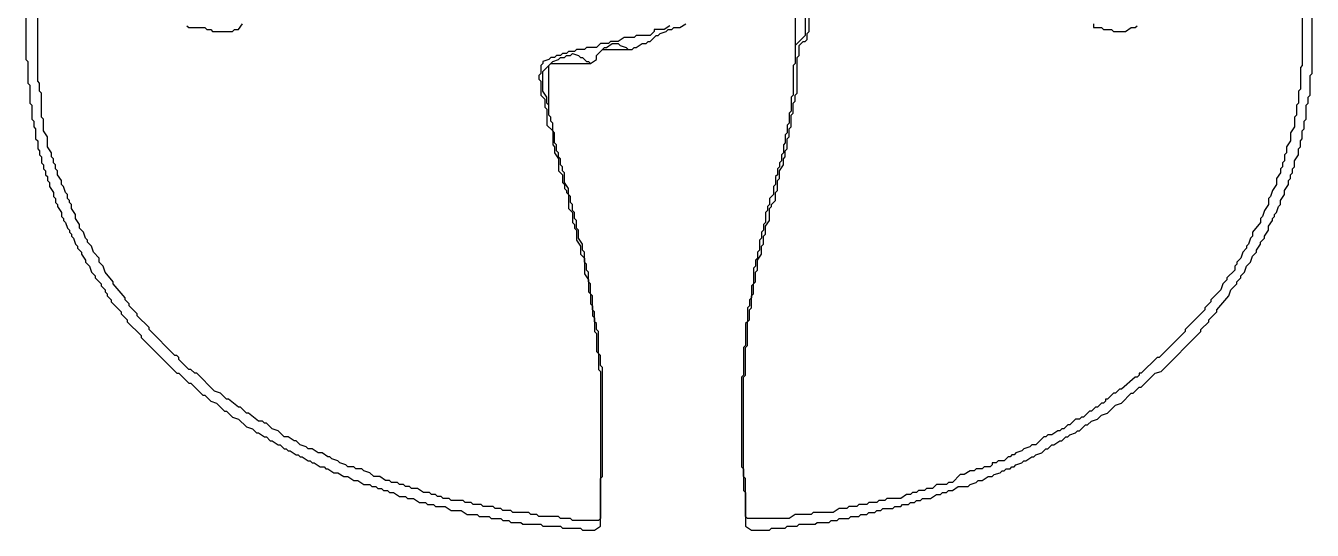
# Model space of a CAD drawing. Extents: x 10 to 581, y 10 to 1145.
# Drawn here: x 10 to 581, y 10 to 234 of the extents above; entities that cross this region are included whole.
import ezdxf

# ---------------------------------------------------------------- set-up
doc = ezdxf.new("R2010")
doc.units = 0
doc.layers.add('BODY_OUTLINE', color=7, linetype='Continuous')
doc.layers.add('UNKNOWN', color=7, linetype='Continuous')

msp = doc.modelspace()

# ---------------------------------------------------------------- linework, layer by layer
at = {"layer": 'BODY_OUTLINE'}
for points in [[(296.04, 234.24), (293.4, 232.48), (288.98, 232.48), (288.98, 231.6), (287.22, 229.83), (281.04, 229.83), (280.15, 228.95), (275.74, 228.95), (273.09, 227.18), (269.56, 227.18), (268.68, 226.3), (265.14, 226.3), (263.38, 224.53), (258.96, 224.53), (258.08, 223.65), (254.55, 223.65), (253.67, 222.77), (251.02, 222.77), (250.14, 221.88), (248.37, 221.88), (247.49, 221), (245.72, 221), (244.84, 220.12), (243.07, 220.12), (242.19, 219.24), (239.54, 218.35), (239.54, 217.47), (238.66, 216.59), (238.66, 213.06), (237.78, 212.17), (237.78, 210.41), (238.66, 209.52), (238.66, 203.34), (240.42, 201.58), (240.42, 198.05), (241.31, 197.16), (241.31, 190.1), (243.96, 187.45), (243.96, 181.27), (244.84, 180.39), (244.84, 177.74), (246.6, 175.09), (246.6, 169.8), (248.37, 168.03), (248.37, 164.5), (249.25, 163.62), (249.25, 161.85), (250.14, 160.97), (250.14, 160.08), (251.02, 159.2), (251.02, 153.02), (252.78, 151.26), (252.78, 146.84), (253.67, 145.96), (253.67, 144.19), (254.55, 143.31), (254.55, 138.9), (256.32, 136.25), (256.32, 132.72), (258.08, 130.95), (258.08, 123.89), (259.85, 121.24), (259.85, 115.94), (260.73, 115.06), (260.73, 110.65), (261.61, 109.76), (261.61, 105.35), (262.5, 104.47), (262.5, 98.29), (263.38, 97.4), (263.38, 89.46), (264.26, 88.57), (264.26, 81.51), (265.14, 80.63), (265.14, 15.3), (264.26, 14.41), (252.78, 14.41), (251.9, 15.3), (247.49, 15.3), (246.6, 16.18), (237.78, 16.18), (236.89, 17.06), (234.24, 17.06), (233.36, 17.95), (226.3, 17.95), (225.42, 18.83), (221.88, 18.83), (221, 19.71), (218.35, 19.71), (217.47, 20.59), (213.06, 20.59), (212.17, 21.48), (208.64, 21.48), (207.76, 22.36), (205.11, 22.36), (204.23, 23.24), (198.93, 23.24), (198.05, 24.13), (195.4, 24.13), (194.52, 25.01), (192.75, 25.01), (191.87, 25.89), (190.1, 25.89), (189.22, 26.77), (186.57, 26.77), (183.92, 28.54), (181.27, 28.54), (180.39, 29.42), (178.62, 29.42), (177.74, 30.31), (175.98, 30.31), (175.09, 31.19), (172.44, 31.19), (171.56, 32.07), (169.8, 32.07), (167.15, 33.84), (164.5, 33.84), (162.73, 35.6), (160.08, 36.49), (159.2, 37.37), (156.55, 37.37), (155.67, 38.25), (153.02, 38.25), (152.14, 39.13), (149.49, 40.02), (148.61, 40.9), (145.96, 41.78), (145.08, 42.67), (144.19, 42.67), (141.54, 44.43), (139.78, 44.43), (137.13, 46.2), (135.37, 46.2), (134.48, 47.08), (131.83, 47.96), (130.07, 49.73), (129.19, 49.73), (126.54, 51.49), (124.77, 51.49), (122.12, 54.14), (119.47, 55.03), (116.83, 57.67), (115.94, 57.67), (115.06, 58.56), (113.29, 58.56), (108.88, 62.09), (108, 62.09), (105.35, 64.74), (104.47, 64.74), (100.05, 68.27), (99.17, 68.27), (96.52, 70.92), (93.87, 71.8), (85.93, 79.75), (85.04, 79.75), (83.28, 81.51), (82.39, 81.51), (77.98, 85.93), (77.98, 86.81), (77.1, 87.69), (76.21, 87.69), (64.74, 99.17), (64.74, 100.05), (59.44, 105.35), (59.44, 106.23), (55.91, 109.76), (55.91, 110.65), (54.14, 112.41), (54.14, 113.29), (48.85, 119.47), (48.85, 120.36), (45.31, 124.77), (44.43, 127.42), (42.67, 129.19), (42.67, 130.95), (40.02, 133.6), (39.13, 136.25), (37.37, 138.01), (37.37, 138.9), (36.49, 139.78), (35.6, 142.43), (33.84, 144.19), (33.84, 145.96), (32.07, 148.61), (32.07, 150.37), (30.31, 153.02), (30.31, 154.79), (29.42, 155.67), (29.42, 156.55), (28.54, 157.44), (28.54, 159.2), (27.66, 160.08), (26.77, 162.73), (25.89, 163.62), (25.89, 165.38), (24.13, 168.03), (24.13, 169.8), (23.24, 170.68), (23.24, 172.44), (22.36, 173.33), (22.36, 175.09), (21.48, 175.98), (21.48, 177.74), (19.71, 180.39), (19.71, 184.8), (17.95, 187.45), (17.95, 192.75), (17.06, 193.63), (17.06, 204.23), (16.18, 205.11), (16.18, 208.64), (15.3, 209.52), (15.3, 245.72)], [(576.79, 245.72), (576.79, 216.59), (575.91, 215.7), (575.91, 205.99), (575.03, 205.11), (575.03, 199.81), (574.14, 198.93), (574.14, 194.52), (573.26, 193.63), (573.26, 189.22), (571.49, 186.57), (571.49, 183.04), (569.73, 180.39), (569.73, 177.74), (568.85, 176.86), (568.85, 174.21), (567.96, 173.33), (567.96, 171.56), (567.08, 170.68), (567.08, 168.91), (565.31, 166.26), (565.31, 163.62), (563.55, 160.97), (562.67, 158.32), (561.78, 157.44), (561.78, 154.79), (560.02, 152.14), (559.13, 149.49), (558.25, 148.61), (558.25, 146.84), (554.72, 142.43), (554.72, 140.66), (553.84, 139.78), (552.95, 137.13), (552.07, 136.25), (552.07, 135.37), (550.31, 133.6), (549.42, 130.95), (547.66, 129.19), (547.66, 128.3), (546.77, 127.42), (546.77, 125.65), (543.24, 122.12), (543.24, 121.24), (541.48, 119.47), (540.59, 116.83), (536.18, 112.41), (536.18, 111.53), (533.53, 108.88), (533.53, 108), (524.7, 99.17), (524.7, 98.29), (513.23, 86.81), (512.34, 86.81), (505.28, 79.75), (504.4, 79.75), (504.4, 78.86), (503.51, 77.98), (502.63, 77.98), (496.45, 72.68), (495.57, 72.68), (493.8, 70.92), (492.92, 70.92), (490.27, 68.27), (489.39, 68.27), (489.39, 67.39), (488.51, 66.5), (487.62, 66.5), (485.86, 64.74), (484.97, 64.74), (483.21, 62.97), (482.33, 62.97), (479.68, 60.32), (478.79, 60.32), (477.91, 59.44), (476.15, 59.44), (473.5, 56.79), (472.61, 56.79), (470.85, 55.03), (469.97, 55.03), (469.08, 54.14), (468.2, 54.14), (465.55, 52.38), (463.79, 52.38), (462.9, 51.49), (462.02, 51.49), (458.49, 47.96), (456.72, 47.96), (455.84, 47.08), (453.19, 46.2), (452.31, 45.31), (449.66, 44.43), (448.78, 43.55), (447.89, 43.55), (447.01, 42.67), (446.13, 42.67), (444.36, 40.9), (441.71, 40.9), (440.83, 40.02), (439.07, 40.02), (439.07, 39.13), (438.18, 38.25), (435.53, 38.25), (434.65, 37.37), (432, 37.37), (431.12, 36.49), (429.35, 36.49), (426.71, 34.72), (424.94, 34.72), (421.41, 31.19), (419.64, 31.19), (418.76, 30.31), (414.35, 30.31), (412.58, 28.54), (409.93, 28.54), (409.05, 27.66), (406.4, 27.66), (405.52, 26.77), (403.75, 26.77), (402.87, 25.89), (401.1, 25.89), (398.46, 24.13), (392.28, 24.13), (391.39, 23.24), (388.74, 23.24), (387.86, 22.36), (384.33, 22.36), (383.45, 21.48), (379.92, 21.48), (379.03, 20.59), (375.5, 20.59), (374.62, 19.71), (371.09, 19.71), (368.44, 17.95), (359.61, 17.95), (358.73, 17.06), (351.66, 17.06), (349.02, 15.3), (330.48, 15.3), (329.59, 16.18), (329.59, 32.95), (328.71, 33.84), (328.71, 77.98), (329.59, 78.86), (329.59, 91.22), (330.48, 92.11), (330.48, 102.7), (331.36, 103.58), (331.36, 108), (332.24, 108.88), (332.24, 114.18), (333.12, 115.06), (333.12, 119.47), (334.01, 120.36), (334.01, 124.77), (334.89, 125.65), (334.89, 130.07), (336.66, 132.72), (336.66, 136.25), (337.54, 137.13), (337.54, 140.66), (338.42, 141.54), (338.42, 145.08), (340.19, 147.72), (340.19, 153.02), (341.07, 153.9), (341.07, 154.79), (342.84, 156.55), (342.84, 160.08), (343.72, 160.97), (343.72, 165.38), (344.6, 166.26), (344.6, 169.8), (346.37, 172.44), (346.37, 175.09), (347.25, 175.98), (347.25, 178.62), (348.13, 179.51), (348.13, 183.92), (349.02, 184.8), (349.02, 188.34), (349.9, 189.22), (349.9, 194.52), (350.78, 195.4), (350.78, 199.81), (351.66, 200.7), (351.66, 203.34), (352.55, 204.23), (352.55, 220.12), (353.43, 221), (353.43, 225.42), (355.2, 227.18), (356.08, 227.18), (356.96, 228.06), (356.96, 230.71), (357.84, 231.6), (357.84, 239.54)], [(10, 243.07), (10, 219.24), (10.88, 218.35), (10.88, 208.64), (11.77, 207.76), (11.77, 199.81), (12.65, 198.93), (12.65, 192.75), (13.53, 191.87), (13.53, 189.22), (14.41, 188.34), (14.41, 183.92), (15.3, 183.04), (15.3, 179.51), (16.18, 178.62), (16.18, 176.86), (17.06, 175.98), (17.06, 173.33), (17.95, 172.44), (17.95, 170.68), (18.83, 169.8), (18.83, 168.03), (19.71, 167.15), (19.71, 165.38), (20.59, 164.5), (20.59, 162.73), (22.36, 160.08), (22.36, 158.32), (23.24, 157.44), (23.24, 155.67), (24.13, 154.79), (24.13, 153.9), (25.89, 151.26), (25.89, 149.49), (26.77, 148.61), (26.77, 147.72), (27.66, 146.84), (28.54, 144.19), (29.42, 143.31), (29.42, 142.43), (30.31, 141.54), (30.31, 140.66), (31.19, 139.78), (32.07, 137.13), (32.95, 136.25), (32.95, 135.37), (34.72, 133.6), (34.72, 132.72), (36.49, 130.07), (36.49, 129.19), (38.25, 127.42), (39.13, 124.77), (40.9, 123.01), (40.9, 122.12), (43.55, 119.47), (43.55, 118.59), (45.31, 116.83), (45.31, 115.94), (46.2, 115.06), (46.2, 114.18), (47.96, 112.41), (47.96, 111.53), (52.38, 107.11), (52.38, 106.23), (55.03, 103.58), (55.03, 102.7), (61.21, 96.52), (61.21, 95.64), (77.1, 79.75), (77.98, 79.75), (82.39, 75.33), (83.28, 75.33), (88.57, 70.03), (89.46, 70.03), (92.11, 67.39), (94.75, 66.5), (98.29, 62.97), (99.17, 62.97), (101.82, 60.32), (104.47, 59.44), (108, 55.91), (110.65, 55.03), (112.41, 53.26), (113.29, 53.26), (115.94, 51.49), (116.83, 51.49), (118.59, 49.73), (119.47, 49.73), (122.12, 47.96), (123.01, 47.96), (124.77, 46.2), (125.65, 46.2), (126.54, 45.31), (127.42, 45.31), (130.07, 43.55), (130.95, 43.55), (131.83, 42.67), (132.72, 42.67), (135.37, 40.9), (136.25, 40.9), (137.13, 40.02), (138.01, 40.02), (140.66, 38.25), (142.43, 38.25), (143.31, 37.37), (144.19, 37.37), (146.84, 35.6), (148.61, 35.6), (151.26, 33.84), (153.02, 33.84), (155.67, 32.07), (157.44, 32.07), (160.08, 30.31), (162.73, 30.31), (163.62, 29.42), (165.38, 29.42), (166.26, 28.54), (168.03, 28.54), (168.91, 27.66), (170.68, 27.66), (171.56, 26.77), (173.33, 26.77), (175.98, 25.01), (178.62, 25.01), (179.51, 24.13), (182.16, 24.13), (184.8, 22.36), (187.45, 22.36), (188.34, 21.48), (190.98, 21.48), (191.87, 20.59), (196.28, 20.59), (198.93, 18.83), (203.34, 18.83), (205.99, 17.06), (210.41, 17.06), (211.29, 16.18), (215.7, 16.18), (216.59, 15.3), (221, 15.3), (221.88, 14.41), (224.53, 14.41), (225.42, 13.53), (229.83, 13.53), (230.71, 12.65), (238.66, 12.65), (239.54, 11.77), (247.49, 11.77), (248.37, 10.88), (256.32, 10.88), (257.2, 10), (262.5, 10), (265.14, 11.77), (265.14, 32.95), (266.03, 33.84), (266.03, 82.39), (265.14, 83.28), (265.14, 87.69), (264.26, 88.57), (264.26, 98.29), (263.38, 99.17), (263.38, 101.82), (262.5, 102.7), (262.5, 107.11), (261.61, 108), (261.61, 114.18), (260.73, 115.06), (260.73, 119.47), (259.85, 120.36), (259.85, 124.77), (258.96, 125.65), (258.96, 128.3), (258.08, 129.19), (258.08, 133.6), (257.2, 134.48), (257.2, 137.13), (255.43, 139.78), (255.43, 143.31), (254.55, 144.19), (254.55, 147.72), (253.67, 148.61), (253.67, 151.26), (252.78, 152.14), (252.78, 154.79), (251.9, 155.67), (251.9, 158.32), (251.02, 159.2), (251.02, 161.85), (249.25, 164.5), (249.25, 168.91), (248.37, 169.8), (248.37, 171.56), (247.49, 172.44), (247.49, 175.09), (246.6, 175.98), (246.6, 177.74), (245.72, 178.62), (245.72, 181.27), (244.84, 182.16), (244.84, 186.57), (243.96, 187.45), (243.96, 190.98), (243.07, 191.87), (243.07, 193.63), (242.19, 194.52), (242.19, 198.93), (241.31, 199.81), (241.31, 202.46), (239.54, 205.11), (239.54, 213.94), (243.96, 218.35), (246.6, 219.24), (247.49, 220.12), (249.25, 220.12), (250.14, 221), (251.9, 221), (252.78, 221.88), (255.43, 221), (256.32, 220.12), (257.2, 220.12), (258.96, 218.35), (259.85, 218.35), (260.73, 217.47), (263.38, 219.24), (263.38, 221), (266.91, 224.53), (267.79, 224.53), (270.44, 226.3), (273.09, 226.3), (273.97, 225.42), (276.62, 224.53), (277.5, 223.65), (279.27, 223.65), (280.15, 224.53), (281.04, 224.53), (283.68, 226.3), (285.45, 226.3), (286.33, 227.18), (287.22, 227.18), (289.86, 229.83), (290.75, 229.83), (291.63, 230.71), (294.28, 231.6), (295.16, 232.48), (296.93, 232.48), (297.81, 233.36), (300.46, 233.36), (303.11, 235.13)], [(10, 243.07), (10, 219.24), (10.88, 218.35), (10.88, 208.64), (11.77, 207.76), (11.77, 199.81), (12.65, 198.93), (12.65, 192.75), (13.53, 191.87), (13.53, 189.22), (14.41, 188.34), (14.41, 183.92), (15.3, 183.04), (15.3, 179.51), (16.18, 178.62), (16.18, 176.86), (17.06, 175.98), (17.06, 173.33), (17.95, 172.44), (17.95, 170.68), (18.83, 169.8), (18.83, 168.03), (19.71, 167.15), (19.71, 165.38), (20.59, 164.5), (20.59, 162.73), (22.36, 160.08), (22.36, 158.32), (23.24, 157.44), (23.24, 155.67), (24.13, 154.79), (24.13, 153.9), (25.89, 151.26), (25.89, 149.49), (26.77, 148.61), (26.77, 147.72), (27.66, 146.84), (28.54, 144.19), (29.42, 143.31), (29.42, 142.43), (30.31, 141.54), (30.31, 140.66), (31.19, 139.78), (32.07, 137.13), (32.95, 136.25), (32.95, 135.37), (34.72, 133.6), (34.72, 132.72), (36.49, 130.07), (36.49, 129.19), (38.25, 127.42), (39.13, 124.77), (40.9, 123.01), (40.9, 122.12), (43.55, 119.47), (43.55, 118.59), (45.31, 116.83), (45.31, 115.94), (46.2, 115.06), (46.2, 114.18), (47.96, 112.41), (47.96, 111.53), (52.38, 107.11), (52.38, 106.23), (55.03, 103.58), (55.03, 102.7), (61.21, 96.52), (61.21, 95.64), (77.1, 79.75), (77.98, 79.75), (82.39, 75.33), (83.28, 75.33), (88.57, 70.03), (89.46, 70.03), (92.11, 67.39), (94.75, 66.5), (98.29, 62.97), (99.17, 62.97), (101.82, 60.32), (104.47, 59.44), (108, 55.91), (110.65, 55.03), (112.41, 53.26), (113.29, 53.26), (115.94, 51.49), (116.83, 51.49), (118.59, 49.73), (119.47, 49.73), (122.12, 47.96), (123.01, 47.96), (124.77, 46.2), (125.65, 46.2), (126.54, 45.31), (127.42, 45.31), (130.07, 43.55), (130.95, 43.55), (131.83, 42.67), (132.72, 42.67), (135.37, 40.9), (136.25, 40.9), (137.13, 40.02), (138.01, 40.02), (140.66, 38.25), (142.43, 38.25), (143.31, 37.37), (144.19, 37.37), (146.84, 35.6), (148.61, 35.6), (151.26, 33.84), (153.02, 33.84), (155.67, 32.07), (157.44, 32.07), (160.08, 30.31), (162.73, 30.31), (163.62, 29.42), (165.38, 29.42), (166.26, 28.54), (168.03, 28.54), (168.91, 27.66), (170.68, 27.66), (171.56, 26.77), (173.33, 26.77), (175.98, 25.01), (178.62, 25.01), (179.51, 24.13), (182.16, 24.13), (184.8, 22.36), (187.45, 22.36), (188.34, 21.48), (190.98, 21.48), (191.87, 20.59), (196.28, 20.59), (198.93, 18.83), (203.34, 18.83), (205.99, 17.06), (210.41, 17.06), (211.29, 16.18), (215.7, 16.18), (216.59, 15.3), (221, 15.3), (221.88, 14.41), (224.53, 14.41), (225.42, 13.53), (229.83, 13.53), (230.71, 12.65), (238.66, 12.65), (239.54, 11.77), (247.49, 11.77), (248.37, 10.88), (256.32, 10.88), (257.2, 10), (262.5, 10), (265.14, 11.77), (265.14, 32.95), (266.03, 33.84), (266.03, 82.39), (265.14, 83.28), (265.14, 87.69), (264.26, 88.57), (264.26, 98.29), (263.38, 99.17), (263.38, 101.82), (262.5, 102.7), (262.5, 107.11), (261.61, 108), (261.61, 114.18), (260.73, 115.06), (260.73, 119.47), (259.85, 120.36), (259.85, 124.77), (258.96, 125.65), (258.96, 128.3), (258.08, 129.19), (258.08, 133.6), (257.2, 134.48), (257.2, 137.13), (255.43, 139.78), (255.43, 143.31), (254.55, 144.19), (254.55, 147.72), (253.67, 148.61), (253.67, 151.26), (252.78, 152.14), (252.78, 154.79), (251.9, 155.67), (251.9, 158.32), (251.02, 159.2), (251.02, 161.85), (249.25, 164.5), (249.25, 168.91), (248.37, 169.8), (248.37, 171.56), (247.49, 172.44), (247.49, 175.09), (246.6, 175.98), (246.6, 177.74), (245.72, 178.62), (245.72, 181.27), (244.84, 182.16), (244.84, 186.57), (243.96, 187.45), (243.96, 190.98), (243.07, 191.87), (243.07, 193.63), (242.19, 194.52), (242.19, 216.59), (243.07, 217.47), (260.73, 217.47), (263.38, 219.24), (263.38, 221), (266.03, 223.65), (279.27, 223.65), (280.15, 224.53), (281.04, 224.53), (283.68, 226.3), (285.45, 226.3), (286.33, 227.18), (287.22, 227.18), (289.86, 229.83), (290.75, 229.83), (291.63, 230.71), (294.28, 231.6), (295.16, 232.48), (296.93, 232.48), (297.81, 233.36), (300.46, 233.36), (303.11, 235.13)], [(356.08, 239.54), (356.08, 229.83), (351.66, 225.42), (351.66, 217.47), (350.78, 216.59), (350.78, 203.34), (349.9, 202.46), (349.9, 196.28), (349.02, 195.4), (349.02, 190.98), (348.13, 190.1), (348.13, 186.57), (347.25, 185.69), (347.25, 182.16), (346.37, 181.27), (346.37, 177.74), (345.48, 176.86), (345.48, 174.21), (344.6, 173.33), (344.6, 171.56), (343.72, 170.68), (343.72, 168.03), (342.84, 167.15), (342.84, 163.62), (341.95, 162.73), (341.95, 159.2), (340.19, 157.44), (340.19, 154.79), (339.3, 153.9), (339.3, 152.14), (338.42, 151.26), (338.42, 146.84), (337.54, 145.96), (337.54, 143.31), (336.66, 142.43), (336.66, 139.78), (335.77, 138.9), (335.77, 134.48), (334.89, 133.6), (334.89, 130.95), (334.01, 130.07), (334.01, 127.42), (333.12, 126.54), (333.12, 119.47), (332.24, 118.59), (332.24, 113.29), (331.36, 112.41), (331.36, 109.76), (330.48, 108.88), (330.48, 102.7), (329.59, 101.82), (329.59, 92.11), (328.71, 91.22), (328.71, 78.86), (327.83, 77.98), (327.83, 38.25), (328.71, 37.37), (328.71, 27.66), (329.59, 26.77), (329.59, 11.77), (332.24, 10), (340.19, 10), (341.07, 10.88), (347.25, 10.88), (348.13, 11.77), (352.55, 11.77), (353.43, 12.65), (360.49, 12.65), (361.38, 13.53), (366.67, 13.53), (367.56, 14.41), (370.2, 14.41), (371.09, 15.3), (375.5, 15.3), (376.38, 16.18), (379.92, 16.18), (380.8, 17.06), (383.45, 17.06), (384.33, 17.95), (386.98, 17.95), (387.86, 18.83), (389.63, 18.83), (390.51, 19.71), (394.92, 19.71), (395.81, 20.59), (398.46, 20.59), (399.34, 21.48), (401.99, 21.48), (402.87, 22.36), (404.63, 22.36), (405.52, 23.24), (407.28, 23.24), (408.17, 24.13), (411.7, 24.13), (414.35, 25.89), (416.11, 25.89), (416.99, 26.77), (418.76, 26.77), (419.64, 27.66), (421.41, 27.66), (424.06, 29.42), (428.47, 29.42), (429.35, 30.31), (432, 31.19), (432.89, 32.07), (434.65, 32.07), (437.3, 33.84), (439.07, 33.84), (439.95, 34.72), (442.6, 35.6), (443.48, 36.49), (444.36, 36.49), (445.25, 37.37), (447.01, 37.37), (447.89, 38.25), (448.78, 38.25), (449.66, 39.13), (452.31, 40.02), (453.19, 40.9), (454.07, 40.9), (456.72, 42.67), (457.61, 42.67), (458.49, 43.55), (461.14, 44.43), (462.9, 46.2), (463.79, 46.2), (465.55, 47.96), (466.43, 47.96), (469.08, 49.73), (469.97, 49.73), (471.73, 51.49), (472.61, 51.49), (473.5, 52.38), (476.15, 53.26), (477.03, 54.14), (477.91, 54.14), (480.56, 56.79), (481.44, 56.79), (483.21, 58.56), (485.86, 59.44), (487.62, 61.21), (490.27, 62.09), (493.8, 65.62), (496.45, 66.5), (500.87, 70.92), (501.75, 70.92), (504.4, 73.57), (505.28, 73.57), (511.46, 79.75), (514.11, 80.63), (531.77, 98.29), (531.77, 99.17), (535.3, 102.7), (535.3, 103.58), (538.83, 107.11), (538.83, 108), (544.13, 114.18), (545.01, 116.83), (547.66, 119.47), (547.66, 120.36), (549.42, 122.12), (549.42, 123.01), (551.19, 124.77), (552.07, 127.42), (553.84, 129.19), (554.72, 131.83), (556.49, 133.6), (556.49, 134.48), (558.25, 137.13), (558.25, 138.01), (560.02, 139.78), (560.02, 140.66), (561.78, 143.31), (561.78, 145.08), (563.55, 147.72), (563.55, 148.61), (564.43, 149.49), (564.43, 150.37), (565.31, 151.26), (566.2, 153.9), (567.08, 154.79), (567.08, 156.55), (568.85, 159.2), (568.85, 160.97), (570.61, 163.62), (570.61, 165.38), (571.49, 166.26), (571.49, 168.03), (572.38, 168.91), (572.38, 170.68), (573.26, 171.56), (573.26, 174.21), (575.03, 176.86), (575.03, 179.51), (575.91, 180.39), (575.91, 183.04), (576.79, 183.92), (576.79, 187.45), (577.67, 188.34), (577.67, 191.87), (578.56, 192.75), (578.56, 198.93), (579.44, 199.81), (579.44, 202.46), (580.32, 203.34), (580.32, 212.17), (581.21, 213.06), (581.21, 244.84)], [(351.66, 240.42), (351.66, 217.47), (350.78, 216.59), (350.78, 203.34), (349.9, 202.46), (349.9, 196.28), (349.02, 195.4), (349.02, 190.98), (348.13, 190.1), (348.13, 186.57), (347.25, 185.69), (347.25, 182.16), (346.37, 181.27), (346.37, 177.74), (345.48, 176.86), (345.48, 174.21), (344.6, 173.33), (344.6, 171.56), (343.72, 170.68), (343.72, 168.03), (342.84, 167.15), (342.84, 163.62), (341.95, 162.73), (341.95, 159.2), (340.19, 157.44), (340.19, 154.79), (339.3, 153.9), (339.3, 152.14), (338.42, 151.26), (338.42, 146.84), (337.54, 145.96), (337.54, 143.31), (336.66, 142.43), (336.66, 139.78), (335.77, 138.9), (335.77, 134.48), (334.89, 133.6), (334.89, 130.95), (334.01, 130.07), (334.01, 127.42), (333.12, 126.54), (333.12, 119.47), (332.24, 118.59), (332.24, 113.29), (331.36, 112.41), (331.36, 109.76), (330.48, 108.88), (330.48, 102.7), (329.59, 101.82), (329.59, 92.11), (328.71, 91.22), (328.71, 78.86), (327.83, 77.98), (327.83, 38.25), (328.71, 37.37), (328.71, 27.66), (329.59, 26.77), (329.59, 11.77), (332.24, 10), (340.19, 10), (341.07, 10.88), (347.25, 10.88), (348.13, 11.77), (352.55, 11.77), (353.43, 12.65), (360.49, 12.65), (361.38, 13.53), (366.67, 13.53), (367.56, 14.41), (370.2, 14.41), (371.09, 15.3), (375.5, 15.3), (376.38, 16.18), (379.92, 16.18), (380.8, 17.06), (383.45, 17.06), (384.33, 17.95), (386.98, 17.95), (387.86, 18.83), (389.63, 18.83), (390.51, 19.71), (394.92, 19.71), (395.81, 20.59), (398.46, 20.59), (399.34, 21.48), (401.99, 21.48), (402.87, 22.36), (404.63, 22.36), (405.52, 23.24), (407.28, 23.24), (408.17, 24.13), (411.7, 24.13), (414.35, 25.89), (416.11, 25.89), (416.99, 26.77), (418.76, 26.77), (419.64, 27.66), (421.41, 27.66), (424.06, 29.42), (428.47, 29.42), (429.35, 30.31), (432, 31.19), (432.89, 32.07), (434.65, 32.07), (437.3, 33.84), (439.07, 33.84), (439.95, 34.72), (442.6, 35.6), (443.48, 36.49), (444.36, 36.49), (445.25, 37.37), (447.01, 37.37), (447.89, 38.25), (448.78, 38.25), (449.66, 39.13), (452.31, 40.02), (453.19, 40.9), (454.07, 40.9), (456.72, 42.67), (457.61, 42.67), (458.49, 43.55), (461.14, 44.43), (462.9, 46.2), (463.79, 46.2), (465.55, 47.96), (466.43, 47.96), (469.08, 49.73), (469.97, 49.73), (471.73, 51.49), (472.61, 51.49), (473.5, 52.38), (476.15, 53.26), (477.03, 54.14), (477.91, 54.14), (480.56, 56.79), (481.44, 56.79), (483.21, 58.56), (485.86, 59.44), (487.62, 61.21), (490.27, 62.09), (493.8, 65.62), (496.45, 66.5), (500.87, 70.92), (501.75, 70.92), (504.4, 73.57), (505.28, 73.57), (511.46, 79.75), (514.11, 80.63), (531.77, 98.29), (531.77, 99.17), (535.3, 102.7), (535.3, 103.58), (538.83, 107.11), (538.83, 108), (544.13, 114.18), (545.01, 116.83), (547.66, 119.47), (547.66, 120.36), (549.42, 122.12), (549.42, 123.01), (551.19, 124.77), (552.07, 127.42), (553.84, 129.19), (554.72, 131.83), (556.49, 133.6), (556.49, 134.48), (558.25, 137.13), (558.25, 138.01), (560.02, 139.78), (560.02, 140.66), (561.78, 143.31), (561.78, 145.08), (563.55, 147.72), (563.55, 148.61), (564.43, 149.49), (564.43, 150.37), (565.31, 151.26), (566.2, 153.9), (567.08, 154.79), (567.08, 156.55), (568.85, 159.2), (568.85, 160.97), (570.61, 163.62), (570.61, 165.38), (571.49, 166.26), (571.49, 168.03), (572.38, 168.91), (572.38, 170.68), (573.26, 171.56), (573.26, 174.21), (575.03, 176.86), (575.03, 179.51), (575.91, 180.39), (575.91, 183.04), (576.79, 183.92), (576.79, 187.45), (577.67, 188.34), (577.67, 191.87), (578.56, 192.75), (578.56, 198.93), (579.44, 199.81), (579.44, 202.46), (580.32, 203.34), (580.32, 212.17), (581.21, 213.06), (581.21, 244.84)], [(484.09, 235.13), (484.09, 233.36), (487.62, 233.36), (488.51, 232.48), (492.04, 232.48), (492.92, 231.6), (498.22, 231.6), (500.87, 233.36), (502.63, 233.36), (503.51, 234.24)]]:
    msp.add_lwpolyline(points, dxfattribs=at)
at = {"layer": 'UNKNOWN'}
msp.add_lwpolyline([(81.51, 234.24), (82.39, 233.36), (89.46, 233.36), (90.34, 232.48), (92.11, 232.48), (92.99, 231.6), (101.82, 231.6), (102.7, 232.48), (104.47, 232.48), (106.23, 235.13)], dxfattribs=at)

doc.saveas('drawing.dxf')
